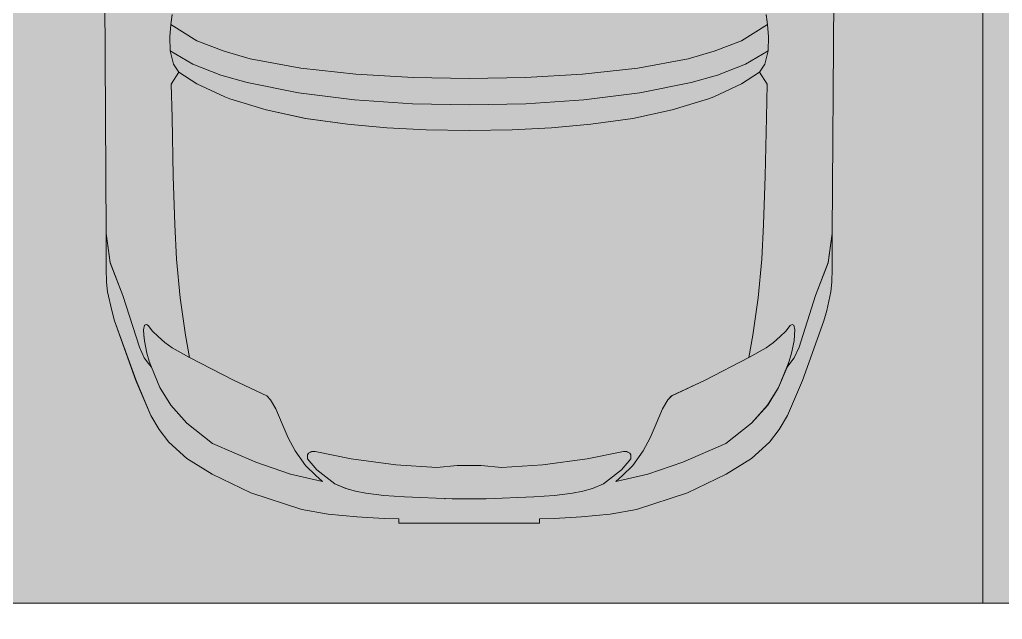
# Model space of a CAD drawing. Header units: millimetres. Extents: x -284281 to 1648660, y -821378 to -151356.
# Drawn here: x 230627 to 233087, y -270728 to -269226 of the extents above; entities that cross this region are included whole.
import ezdxf

# ---------------------------------------------------------------- set-up
doc = ezdxf.new("R2010")
doc.units = ezdxf.units.MM
doc.header["$MEASUREMENT"] = 0
doc.set_wipeout_variables(frame=1)
doc.linetypes.add('Wipeout_Contour', pattern=[1000, 0, -1000])
for name, color, linetype in [('Cars', 7, 'Continuous'), ('Extérieur - Environnement', 7, 'Continuous'), ('Structure - Murs extérieurs', 7, 'Continuous')]:
    doc.layers.add(name, color=color, linetype=linetype)

# ---------------------------------------------------------------- blocks, each defined once
blk = doc.blocks.new('Mur_61_1', base_point=(250537.6, -270787.3))
at = {"color": 254, "linetype": 'Wipeout_Contour', "lineweight": 0, "ltscale": 1436123.093929387}
blk.add_wipeout([(220637.6, -270787.3), (250437.6, -270787.3), (250437.6, -270687.3), (220637.6, -270687.3)], dxfattribs=at).dxf.layer = 'Structure - Murs extérieurs'
at = {"layer": 'Structure - Murs extérieurs', "color": 7, "linetype": 'Continuous', "lineweight": 5, "flags": 128}
blk.add_lwpolyline([(250437.6, -270687.3), (220637.6, -270687.3)], dxfattribs=at)
blk = doc.blocks.new('Car 0025')
at = {"layer": 'Cars', "color": 7, "linetype": 'Continuous', "lineweight": 13}
for p, q in [((-924.7, 1389.7), (-920.5, 734.5)), ((-924.7, 1389.7), (-920.5, 734.5)), ((896.3, 734.5), (900.5, 1389.7)), ((900.5, 1389.7), (896.3, 734.5)), ((-755.5, 1282.4), (-758.8, 1257.5)), ((731.3, 1282.4), (734.6, 1257.5)), ((-758.8, 1257.5), (-760.9, 1227.1)), ((-694, 1217.1), (-758.8, 1257.5)), ((669.8, 1217.1), (734.6, 1257.5)), ((734.6, 1257.5), (736.7, 1227.1)), ((-760.9, 1227.1), (-760.1, 1191.7)), ((-625.2, 1190.8), (-694, 1217.1)), ((601, 1190.8), (669.8, 1217.1)), ((736.7, 1227.1), (735.9, 1191.7)), ((-703.8, 1158.5), (-760.1, 1191.7)), ((-760.1, 1191.7), (-751.8, 1158)), ((-560.1, 1172.1), (-625.2, 1190.8)), ((535.9, 1172.1), (601, 1190.8)), ((679.6, 1158.5), (735.9, 1191.7)), ((735.9, 1191.7), (727.6, 1158)), ((-751.8, 1158), (-751.8, 1158)), ((-738.5, 1138.6), (-751.8, 1158)), ((-633.6, 1130.9), (-703.8, 1158.5)), ((-433.8, 1148.7), (-560.1, 1172.1)), ((409.6, 1148.7), (535.9, 1172.1)), ((609.4, 1130.9), (679.6, 1158.5)), ((714.3, 1138.6), (727.6, 1158)), ((727.6, 1158), (727.6, 1158)), ((-738.5, 1138.6), (-758, 1108.3)), ((-738.5, 1138.6), (-738.5, 1138.6)), ((-738.5, 1138.6), (-693.9, 1108.9)), ((-295.6, 1133.3), (-433.8, 1148.7)), ((-152.7, 1124.9), (-295.6, 1133.3)), ((128.5, 1124.9), (271.4, 1133.3)), ((271.4, 1133.3), (409.6, 1148.7)), ((714.3, 1138.6), (669.7, 1108.9)), ((714.3, 1138.6), (714.3, 1138.6)), ((714.3, 1138.6), (733.8, 1108.3)), ((-758, 1108.3), (-755.8, 1024.9)), ((-693.9, 1108.9), (-624, 1076.3)), ((-567.9, 1112.1), (-633.6, 1130.9)), ((-439.5, 1086.6), (-567.9, 1112.1)), ((-12.1, 1122.4), (-152.7, 1124.9)), ((-12.1, 1122.4), (128.5, 1124.9)), ((415.3, 1086.6), (543.7, 1112.1)), ((543.7, 1112.1), (609.4, 1130.9)), ((669.7, 1108.9), (599.8, 1076.3)), ((733.8, 1108.3), (731.7, 1024.9)), ((-298.8, 1069.2), (-439.5, 1086.6)), ((274.6, 1069.2), (415.3, 1086.6)), ((-624, 1076.3), (-610.9, 1071.4)), ((-610.9, 1071.4), (-520.4, 1043.6)), ((-154, 1059.4), (-298.8, 1069.2)), ((-12.1, 1056.3), (-154, 1059.4)), ((-12.1, 1056.3), (129.8, 1059.4)), ((129.8, 1059.4), (274.6, 1069.2)), ((586.8, 1071.4), (496.2, 1043.6)), ((599.8, 1076.3), (586.8, 1071.4)), ((-520.4, 1043.6), (-421.4, 1022.7)), ((496.2, 1043.6), (397.2, 1022.7)), ((-755.8, 1025), (-753.2, 878.1)), ((-755.8, 1024.9), (-755.8, 1024.9)), ((-421.4, 1022.7), (-316.5, 1007.9)), ((397.2, 1022.7), (292.3, 1007.9)), ((731.7, 1025), (729, 878.1)), ((731.6, 1024.9), (731.6, 1024.9)), ((-316.5, 1007.9), (-218.5, 999.1)), ((-218.5, 999.1), (-119.9, 994.1)), ((-119.9, 994.1), (-12.1, 992.4)), ((95.7, 994.1), (-12.1, 992.4)), ((194.3, 999.1), (95.7, 994.1)), ((292.3, 1007.9), (194.3, 999.1)), ((-753.2, 878.1), (-748.9, 756.7)), ((729, 878.1), (724.7, 756.7)), ((-748.9, 756.7), (-744.4, 670.1)), ((724.7, 756.7), (720.2, 670.1)), ((-920.5, 734.5), (-920.6, 683.7)), ((-920.5, 734.5), (-920.6, 683.7)), ((-920.5, 734.5), (-910.7, 661.1)), ((896.3, 734.5), (886.5, 661.1)), ((896.4, 683.7), (896.3, 734.5)), ((896.3, 734.5), (896.4, 683.7)), ((-920.6, 683.7), (-920.5, 645.6)), ((-920.6, 683.7), (-920.5, 645.6)), ((-744.4, 670.2), (-735.6, 572.8)), ((-735.6, 572.8), (-744.3, 670.1)), ((720.2, 670.2), (711.4, 572.8)), ((711.4, 572.8), (720.1, 670.1)), ((896.3, 645.6), (896.4, 683.7)), ((896.4, 683.7), (896.3, 645.6)), ((-920.5, 645.6), (-920, 612.5)), ((-920.5, 645.6), (-920, 612.5)), ((-910.7, 661.1), (-879.2, 578.8)), ((886.5, 661.1), (855, 578.8)), ((895.8, 612.5), (896.3, 645.6)), ((896.3, 645.6), (895.8, 612.5)), ((-899.6, 632.1), (-899.5, 631.1)), ((875.4, 632.1), (875.3, 631.1)), ((-920, 612.5), (-917.2, 588.4)), ((-920, 612.5), (-917.2, 588.4)), ((893, 588.4), (895.8, 612.5)), ((895.8, 612.5), (893, 588.4)), ((-917.2, 588.4), (-906.8, 541)), ((-906.8, 541), (-917.2, 588.4)), ((-879.2, 578.8), (-837.6, 449.2)), ((-735.6, 572.8), (-722, 479.6)), ((711.4, 572.8), (697.8, 479.6)), ((855, 578.8), (813.4, 449.2)), ((882.6, 541), (893, 588.4)), ((882.6, 541), (893, 588.4)), ((-906.8, 541), (-899.8, 515.5)), ((-899.8, 515.5), (-906.8, 541)), ((875.6, 515.5), (882.6, 541)), ((875.6, 515.5), (882.6, 541)), ((-899.8, 515.5), (-846, 365.6)), ((-846, 365.6), (-899.8, 515.5)), ((-824.6, 504.7), (-827.3, 493)), ((-827.3, 493), (-826, 479.9)), ((-820.1, 506), (-824.6, 504.7)), ((-815.2, 503.8), (-820.1, 506)), ((-804.3, 489.5), (-815.2, 503.8)), ((780.1, 489.5), (791, 503.8)), ((791, 503.8), (795.9, 506)), ((795.9, 506), (800.4, 504.7)), ((800.4, 504.7), (803.1, 493)), ((803.1, 493), (801.8, 479.9)), ((821.8, 365.6), (875.6, 515.5)), ((821.8, 365.6), (875.6, 515.5)), ((-826, 479.9), (-825, 465)), ((-790.7, 476), (-804.3, 489.5)), ((-773.6, 461.2), (-790.7, 476)), ((-722, 479.6), (-711.7, 423.4)), ((697.8, 479.6), (687.5, 423.4)), ((749.4, 461.2), (766.5, 476)), ((766.5, 476), (780.1, 489.5)), ((801.8, 479.9), (800.8, 465)), ((-825.2, 422.9), (-837.6, 449.2)), ((-825, 465), (-819.1, 434.2)), ((-755.7, 447.9), (-773.6, 461.2)), ((-711.7, 423.4), (-755.7, 447.9)), ((687.5, 423.4), (731.5, 447.9)), ((731.5, 447.9), (749.4, 461.2)), ((800.8, 465), (794.9, 434.2)), ((801, 422.9), (813.4, 449.2)), ((-814.8, 408.3), (-825.2, 422.9)), ((-819.1, 434.2), (-812.8, 414.4)), ((-602.3, 367), (-711.7, 423.4)), ((578.1, 367), (687.5, 423.4)), ((794.9, 434.2), (788.6, 414.4)), ((790.6, 408.3), (801, 422.9)), ((-807.5, 399), (-814.8, 408.3)), ((-812.8, 414.4), (-807.5, 399)), ((-786.3, 348.7), (-807.5, 399)), ((762.1, 348.7), (783.3, 399)), ((788.6, 414.4), (783.3, 399)), ((783.3, 399), (790.6, 408.3)), ((-846, 365.6), (-808.7, 278.6)), ((-808.7, 278.6), (-846, 365.6)), ((-759.1, 304.4), (-786.3, 348.7)), ((-518.8, 327.9), (-602.3, 367)), ((494.6, 327.9), (578.1, 367)), ((734.9, 304.4), (762.1, 348.7)), ((784.5, 278.6), (821.8, 365.6)), ((784.5, 278.6), (821.8, 365.6)), ((-509.5, 317.5), (-518.8, 327.9)), ((485.3, 317.5), (494.6, 327.9)), ((-718.8, 259), (-759.1, 304.4)), ((-496.3, 294.8), (-509.5, 317.5)), ((472.1, 294.8), (485.3, 317.5)), ((694.6, 259), (734.9, 304.4)), ((-808.7, 278.6), (-788.2, 243.2)), ((-808.7, 278.6), (-788.2, 243.2)), ((-480.1, 257), (-496.3, 294.8)), ((455.9, 257), (472.1, 294.8)), ((764, 243.2), (784.5, 278.6)), ((784.5, 278.6), (764, 243.2)), ((-654.4, 208.3), (-718.8, 259)), ((-465.1, 222.6), (-480.1, 257)), ((440.9, 222.6), (455.9, 257)), ((630.2, 208.3), (694.6, 259)), ((-788.2, 243.2), (-764, 211.8)), ((-788.2, 243.2), (-764, 211.8)), ((-447.3, 189.6), (-465.1, 222.6)), ((423.1, 189.6), (440.9, 222.6)), ((739.8, 211.8), (764, 243.2)), ((764, 243.2), (739.8, 211.8)), ((-764, 211.8), (-719, 170.5)), ((-764, 211.8), (-719, 170.5)), ((-654.4, 208.3), (-546.4, 161.2)), ((630.2, 208.3), (522.2, 161.2)), ((694.8, 170.5), (739.8, 211.8)), ((739.8, 211.8), (694.8, 170.5)), ((-421.5, 153.3), (-447.3, 189.6)), ((-416.6, 180.1), (-414.1, 184)), ((-416.4, 169.3), (-416.6, 180.1)), ((-414.1, 184), (-406.9, 187.6)), ((-406.9, 187.6), (-398, 187.9)), ((-398, 187.9), (-307.1, 169.4)), ((373.8, 187.9), (282.9, 169.4)), ((382.7, 187.6), (373.8, 187.9)), ((389.9, 184), (382.7, 187.6)), ((392.4, 180.1), (389.9, 184)), ((392.2, 169.3), (392.4, 180.1)), ((397.3, 153.3), (423.1, 189.6)), ((-719, 170.5), (-655.3, 130.9)), ((-719, 170.5), (-655.3, 130.9)), ((-546.4, 161.2), (-459.2, 131.1)), ((-395.7, 128), (-421.5, 153.3)), ((-393.4, 142.5), (-416.4, 169.3)), ((-307.1, 169.4), (-196.1, 155)), ((-196.1, 155), (-92.9, 148.1)), ((-41.8, 152.8), (-92.9, 148.1)), ((-41.8, 152.8), (-11.3, 152.8)), ((17.6, 152.8), (-12.9, 152.8)), ((17.6, 152.8), (68.7, 148.1)), ((171.9, 155), (68.7, 148.1)), ((282.9, 169.4), (171.9, 155)), ((369.2, 142.5), (392.2, 169.3)), ((371.5, 128), (397.3, 153.3)), ((522.2, 161.2), (435, 131.1)), ((631.1, 130.9), (694.8, 170.5)), ((694.8, 170.5), (631.1, 130.9)), ((-655.3, 130.9), (-558.5, 84.1)), ((-655.3, 130.9), (-558.5, 84.1)), ((-378.9, 113.2), (-459.2, 131.1)), ((-378.9, 113.2), (-395.7, 128)), ((-348.6, 107.3), (-393.4, 142.5)), ((324.4, 107.3), (369.2, 142.5)), ((354.7, 113.2), (435, 131.1)), ((354.7, 113.2), (371.5, 128)), ((534.3, 84.1), (631.1, 130.9)), ((631.1, 130.9), (534.3, 84.1)), ((-320.4, 95.1), (-348.6, 107.3)), ((296.3, 95.1), (324.4, 107.3)), ((-558.5, 84.1), (-431, 42.5)), ((-431, 42.5), (-558.5, 84.1)), ((-320.4, 95.1), (-296.9, 89)), ((-296.9, 89), (-270.9, 84)), ((-270.9, 84), (-226, 78.1)), ((-226, 78.1), (-174.1, 74.2)), ((-54.7, 69.2), (-174.1, 74.2)), ((30.5, 69.2), (149.9, 74.2)), ((201.8, 78.1), (149.9, 74.2)), ((246.7, 84), (201.8, 78.1)), ((272.7, 89), (246.7, 84)), ((296.3, 95.1), (272.7, 89)), ((406.8, 42.5), (534.3, 84.1)), ((406.8, 42.5), (534.3, 84.1)), ((-73.2, 69.9), (-72.6, 69.9)), ((-12.1, 69.6), (-54.7, 69.2)), ((-12.1, 69.6), (30.5, 69.2)), ((49, 69.9), (48.4, 69.9)), ((-431, 42.5), (-364.7, 30.9)), ((-364.7, 30.9), (-431, 42.5)), ((-364.7, 30.9), (-293.1, 24.3)), ((-293.1, 24.3), (-364.7, 30.9)), ((268.9, 24.3), (340.5, 30.9)), ((268.9, 24.3), (340.5, 30.9)), ((340.5, 30.9), (406.8, 42.5)), ((340.5, 30.9), (406.8, 42.5)), ((-293.1, 24.3), (-225.1, 20.2)), ((-225.1, 20.2), (-293.1, 24.3)), ((-225.1, 20.2), (-187.9, 19.2)), ((-187.9, 19.2), (-225.1, 20.2)), ((-187.9, 19.2), (-187.9, 8.3)), ((-187.9, 8.3), (-187.9, 19.2)), ((-187.9, 8.3), (163.7, 8.3)), ((-187.9, 8.3), (-12.1, 8.3)), ((163.7, 8.3), (-12.1, 8.3)), ((163.7, 19.2), (200.9, 20.2)), ((163.7, 19.2), (200.9, 20.2)), ((163.7, 8.3), (163.7, 19.2)), ((163.7, 8.3), (163.7, 19.2)), ((200.9, 20.2), (268.9, 24.3)), ((200.9, 20.2), (268.9, 24.3))]:
    blk.add_line(p, q, dxfattribs=at)

msp = doc.modelspace()

# ---------------------------------------------------------------- hatches: boundary and pattern name
at = {"linetype": 'Continuous', "lineweight": 0, "true_color": 0x6f6f6f}
h = msp.add_hatch(color=8, dxfattribs=at)
h.paths.add_polyline_path([(141848.4421, -295062.57111), (269220.82107, -293826.86817), (269220.82107, -270902.73426), (268763.04853, -270902.73426), (254213.59981, -271040.57524), (254213.59981, -163437.63526), (153156.19977, -163437.63526), (153156.19977, -271040.57524), (153182.9625, -271040.57014), (153183.14559, -272000.51417, -0.4094273642), (149183.68145, -275935.04226), (141848.4421, -275935.04226)])
h.paths.add_polyline_path([(158435.58359, -260639.95299), (155145.58359, -260639.95299), (155145.58359, -248364.9528), (155145.58359, -243089.97435), (155145.58359, -242189.97435), (158435.58359, -242189.97435)], flags=0)
h.paths.add_polyline_path([(161503.43335, -171995.57011), (161503.43335, -193810.57122), (161503.43335, -230015.57011), (161503.43335, -260810.57129), (196775.04197, -260810.57129), (196775.04197, -222495.57011), (186955.54197, -222495.57011), (186955.54197, -218295.57011), (196754.55038, -218295.57011), (196754.55038, -208495.57004), (196754.55038, -204495.57011), (193355.54197, -204495.57011), (193355.54197, -195161.53481), (195576.03357, -195161.53481), (195576.03357, -189810.57129), (217850.06795, -189810.57129), (217850.06795, -262266.88531), (245610.04479, -262266.88531), (245610.04479, -253395.57129), (245626.03357, -253395.57129), (246426.03357, -253395.57129), (247826.03357, -253395.57129), (247826.03357, -248005.57129), (247826.03357, -246605.57129), (245626.03357, -246605.57129), (245610.04479, -246605.57129), (245610.04479, -171995.57011), (212806.27958, -171995.57011)], flags=0)
h.paths.add_polyline_path([(162737.04244, -269433.91257, -0.0903186603), (162858.77258, -268727.62319, -0.2014487277), (163912.63869, -267592.73981, -0.1042114453), (164718.00561, -267415.05524), (165317.97869, -267409.37112, -0.1040446075), (166125.35422, -267571.24421, -0.2382554567), (167284.25653, -268953.31764, -0.0551886218), (167336.83602, -269390.33428), (167338.93075, -269611.43843), (167351.04633, -270890.26697), (167092.5827, -271892.76052, -0.2679491924), (165370.08316, -272909.1243), (164770.11009, -272914.80843, -0.1937174639), (163379.25202, -272370.18517, -0.0705687558), (163028.66346, -271931.26196, -0.1316524976), (162751.25276, -270933.84526)], flags=0)
h.paths.add_polyline_path([(175327.75206, -275599.00212, -0.4157910988), (173316.98603, -273599.0311), (173316.98603, -273452.05237), (173330.48786, -267377.82411, -0.3805567013), (175316.98603, -265609.82626), (175394.71409, -265609.82626), (175394.71409, -270609.82626), (190394.71409, -270609.82626), (190394.71409, -265609.82626), (195356.19118, -265609.82626, -0.4142135624), (196856.19118, -267109.82626), (196856.19118, -273660.69924, -0.3455016121), (195137.28541, -275433.43196)], flags=0)
h.paths.add_polyline_path([(205510.09252, -271504.08297, -0.1344739343), (205230.94767, -270484.93746), (205230.94767, -268984.93746, -0.4142135624), (207230.94767, -266984.93746), (207830.94767, -266984.93746, -0.4142135624), (209830.94767, -268984.93746), (209830.94767, -270484.93746, -0.1288203455), (209574.03043, -271465.58136, -0.2709362909), (207830.94767, -272484.93746), (207230.94767, -272484.93746, -0.2649799965)], flags=0)
h.paths.add_polyline_path([(217862.68721, -273329.32486), (217869.94938, -267730.33623, -0.0985615086), (218100.71805, -266943.72092), (218117.68082, -266951.54513, -0.2588490016), (219955.479, -265605.82722), (219953.14148, -265587.29374), (220637.56856, -265587.29374), (220637.56856, -265687.29374), (220637.56856, -270687.29374), (250537.56856, -270687.29374), (250537.56856, -265687.29374), (252208.00356, -265687.29374), (254186.29382, -265687.29374), (254186.29382, -267687.29374), (254186.29382, -271062.25464, 0.001345761), (254186.3228, -271073.02067), (254197.20856, -273095.23292, -0.4142135624), (252208.00356, -275105.96997), (243484.53401, -275105.96997, -0.0051889555), (243431.43827, -275116.10287), (235447.992, -275196.19066), (220071.01237, -275253.23979, -0.3865533313), (217873.0891, -273475.38502, -0.0251892193)], flags=0)

# ---------------------------------------------------------------- linework, layer by layer
at = {"color": 9, "linetype": 'Continuous', "lineweight": 5}
msp.add_lwpolyline([(217873.0891, -273475.38502, 0.3865533313), (220071.01237, -275253.23979), (235447.992, -275196.19066), (243431.43827, -275116.10287, 0.0051889555), (243484.53401, -275105.96997), (252208.00356, -275105.96997, 0.4142135624), (254197.20856, -273095.23292), (254186.3228, -271073.02067, -0.001345761), (254186.29382, -271062.25464), (254186.29382, -267687.29374), (254186.29382, -265687.29374), (252208.00356, -265687.29374), (250537.56856, -265687.29374), (250537.56856, -270687.29374), (220637.56856, -270687.29374), (220637.56856, -265687.29374), (220637.56856, -265587.29374), (219953.14148, -265587.29374), (219955.479, -265605.82722, 0.2588490016), (218117.68082, -266951.54513), (218100.71805, -266943.72092, 0.0985615086), (217869.94938, -267730.33623), (217862.68721, -273329.32486, 0.0251892193)], format="xyb", close=True, dxfattribs=at)
at = {"layer": 'Extérieur - Environnement', "color": 7, "linetype": 'Continuous', "lineweight": 13}
for p, q in [((230839.79262, -269106.12444), (230843.94365, -269761.2809)), ((230839.79262, -269106.12444), (230843.94365, -269761.2809)), ((232660.83428, -269761.2809), (232664.9853, -269106.12444)), ((232664.9853, -269106.12444), (232660.83428, -269761.2809)), ((231009.00238, -269213.35195), (231005.71237, -269238.27627)), ((232495.77554, -269213.35195), (232499.06555, -269238.27627)), ((231005.71237, -269238.27627), (231003.56921, -269268.70409)), ((231070.52568, -269278.71115), (231005.71237, -269238.27627)), ((232434.25224, -269278.71115), (232499.06555, -269238.27627)), ((232499.06555, -269238.27627), (232501.20871, -269268.70409)), ((231003.56921, -269268.70409), (231004.34856, -269304.06619)), ((231139.28148, -269304.96647), (231070.52238, -269278.70989)), ((232365.49645, -269304.96647), (232434.25554, -269278.70989)), ((232501.20871, -269268.70409), (232500.42936, -269304.06619)), ((231060.72695, -269337.28554), (231004.34856, -269304.06619)), ((231004.34856, -269304.06619), (231012.67652, -269337.78359)), ((232444.05097, -269337.28554), (232500.42936, -269304.06619)), ((232500.42936, -269304.06619), (232492.1014, -269337.78359)), ((231204.41747, -269323.67754), (231139.27519, -269304.96466)), ((231330.70959, -269347.10029), (231204.41203, -269323.67653)), ((232174.06833, -269347.10029), (232300.36589, -269323.67653)), ((232300.36046, -269323.67754), (232365.50273, -269304.96466)), ((231012.67652, -269337.78359), (231012.70278, -269337.79852)), ((231025.99246, -269357.14103), (231012.67652, -269337.78359)), ((231130.93028, -269364.90883), (231060.72695, -269337.28554)), ((231468.85327, -269362.46162), (231330.70959, -269347.10029)), ((232035.92465, -269362.46162), (232174.06833, -269347.10029)), ((232373.84764, -269364.90883), (232444.05097, -269337.28554)), ((232478.78546, -269357.14103), (232492.1014, -269337.78359)), ((232492.1014, -269337.78359), (232492.07514, -269337.79852)), ((231025.99246, -269357.14103), (231006.46151, -269387.53016)), ((231025.99826, -269357.18062), (231025.99246, -269357.14103)), ((231025.99826, -269357.18062), (231070.60131, -269386.89845)), ((231196.57699, -269383.67403), (231130.93028, -269364.90883)), ((231611.78321, -269370.86361), (231468.85082, -269362.46135)), ((231752.41805, -269373.42369), (231611.78108, -269370.86348)), ((231752.35987, -269373.42369), (231892.99684, -269370.86348)), ((231892.99471, -269370.86361), (232035.9271, -269362.46135)), ((232308.20093, -269383.67403), (232373.84764, -269364.90883)), ((232478.77966, -269357.18062), (232434.17661, -269386.89845)), ((232478.77966, -269357.18062), (232478.78546, -269357.14103)), ((232478.78546, -269357.14103), (232498.31641, -269387.53016)), ((231006.46151, -269387.53016), (231008.64052, -269470.88184)), ((231070.60131, -269386.89845), (231140.48014, -269419.47351)), ((231325.01931, -269409.2231), (231196.57699, -269383.67403)), ((232179.75861, -269409.2231), (232308.20093, -269383.67403)), ((232434.17661, -269386.89845), (232364.29778, -269419.47351)), ((232498.31641, -269387.53016), (232496.1374, -269470.88184)), ((231140.48014, -269419.47351), (231153.54053, -269424.33559)), ((231153.54053, -269424.33624), (231244.08144, -269452.15012)), ((231465.70071, -269426.56247), (231325.01931, -269409.2231)), ((231610.48515, -269436.38019), (231465.70071, -269426.56247)), ((231894.29277, -269436.38019), (232039.07721, -269426.56247)), ((232039.07721, -269426.56247), (232179.75861, -269409.2231)), ((232351.23739, -269424.33624), (232260.69648, -269452.15012)), ((232364.29778, -269419.47351), (232351.23739, -269424.33559)), ((231752.38896, -269439.48807), (231610.48515, -269436.38019)), ((231752.38896, -269439.48807), (231894.29277, -269436.38019)), ((231008.63938, -269470.81865), (231011.2848, -269617.64414)), ((231008.64177, -269470.86474), (231008.64224, -269470.88184)), ((231244.08144, -269452.15012), (231343.1289, -269473.07881)), ((231343.1289, -269473.07881), (231448.03596, -269487.90326)), ((232161.64902, -269473.07881), (232056.74196, -269487.90326)), ((232260.69648, -269452.15012), (232161.64902, -269473.07881)), ((232496.13854, -269470.81865), (232493.49312, -269617.64414)), ((232496.13615, -269470.86474), (232496.13568, -269470.88184)), ((231448.03596, -269487.90326), (231545.99751, -269496.69868)), ((231545.99751, -269496.69868), (231644.56994, -269501.67525)), ((231958.78041, -269496.69868), (231860.20798, -269501.67525)), ((232056.74196, -269487.90326), (231958.78041, -269496.69868)), ((231644.56994, -269501.67525), (231752.39546, -269503.41935)), ((231860.20798, -269501.67525), (231752.38246, -269503.41935)), ((231011.2848, -269617.64414), (231015.57686, -269739.10257)), ((232493.49312, -269617.64414), (232489.20106, -269739.10257)), ((231015.57686, -269739.10257), (231020.1139, -269825.64174)), ((232489.20106, -269739.10257), (232484.66402, -269825.64174)), ((230843.94365, -269761.2809), (230843.86053, -269812.10443)), ((230843.94365, -269761.2809), (230843.86053, -269812.10443)), ((230843.94365, -269761.2809), (230853.78672, -269834.64628)), ((232660.83428, -269761.2809), (232650.9912, -269834.64628)), ((232660.91739, -269812.10443), (232660.83428, -269761.2809)), ((232660.83428, -269761.2809), (232660.91739, -269812.10443)), ((230843.86053, -269812.10443), (230843.97135, -269850.17549)), ((230843.86053, -269812.10443), (230843.97135, -269850.17549)), ((232660.80657, -269850.17549), (232660.91739, -269812.10443)), ((232660.91739, -269812.10443), (232660.80657, -269850.17549)), ((230853.78672, -269834.64628), (230885.31238, -269917.01103)), ((231020.11198, -269825.6205), (231028.8927, -269922.93505)), ((231028.8927, -269922.93505), (231020.14171, -269825.64174)), ((232484.66594, -269825.6205), (232475.88522, -269922.93505)), ((232475.88522, -269922.93505), (232484.63621, -269825.64174)), ((232650.9912, -269834.64628), (232619.46554, -269917.01103)), ((230843.97135, -269850.17549), (230844.49816, -269883.28596)), ((230843.97135, -269850.17549), (230844.49816, -269883.28596)), ((230864.90148, -269863.68497), (230864.95298, -269864.69694)), ((232639.87645, -269863.68497), (232639.82494, -269864.69694)), ((232660.27976, -269883.28596), (232660.80657, -269850.17549)), ((232660.80657, -269850.17549), (232660.27976, -269883.28596)), ((230844.49816, -269883.28596), (230847.29866, -269907.43008)), ((230844.49816, -269883.28596), (230847.29866, -269907.43008)), ((232657.47926, -269907.43008), (232660.27976, -269883.28596)), ((232660.27976, -269883.28596), (232657.47926, -269907.43008)), ((230847.29866, -269907.43008), (230857.69625, -269954.78576)), ((230857.69625, -269954.78576), (230847.29866, -269907.43008)), ((230885.31238, -269917.01103), (230926.9133, -270046.60936)), ((232619.46554, -269917.01103), (232577.86462, -270046.60936)), ((232647.08167, -269954.78576), (232657.47926, -269907.43008)), ((232647.08167, -269954.78576), (232657.47926, -269907.43008)), ((231028.8927, -269922.93505), (231042.51488, -270016.17977)), ((232475.88522, -269922.93505), (232462.26304, -270016.17977)), ((230857.69625, -269954.78576), (230864.71123, -269980.29071)), ((230864.71123, -269980.29071), (230857.69625, -269954.78576)), ((232640.06669, -269980.29071), (232647.08167, -269954.78576)), ((232640.06669, -269980.29071), (232647.08167, -269954.78576)), ((230864.71123, -269980.29071), (230918.5294, -270130.22636)), ((230918.5294, -270130.22636), (230864.71123, -269980.29071)), ((230939.91787, -269991.06556), (230937.18451, -270002.76857)), ((230944.37137, -269989.80043), (230939.91787, -269991.06556)), ((230949.2591, -269991.95746), (230944.37137, -269989.80043)), ((230960.19787, -270006.24783), (230949.2591, -269991.95746)), ((232544.58006, -270006.24783), (232555.51882, -269991.95746)), ((232555.51882, -269991.95746), (232560.40655, -269989.80043)), ((232560.40655, -269989.80043), (232564.86005, -269991.06556)), ((232564.86005, -269991.06556), (232567.59341, -270002.76857)), ((232586.24852, -270130.22636), (232640.06669, -269980.29071)), ((232586.24852, -270130.22636), (232640.06669, -269980.29071)), ((230937.18451, -270002.76857), (230938.49834, -270015.8633)), ((230938.49834, -270015.8633), (230939.44466, -270030.7926)), ((230973.81994, -270019.78551), (230960.19787, -270006.24783)), ((231042.51071, -270016.15698), (231052.79121, -270072.41751)), ((232462.26721, -270016.15698), (232451.98671, -270072.41751)), ((232530.95798, -270019.78551), (232544.58006, -270006.24783)), ((232566.27958, -270015.8633), (232565.33326, -270030.7926)), ((232567.59341, -270002.76857), (232566.27958, -270015.8633)), ((230939.44466, -270030.7926), (230945.35115, -270061.59997)), ((230990.89346, -270034.58812), (230973.81994, -270019.78551)), ((231008.83541, -270047.87284), (230990.89346, -270034.58812)), ((232495.94251, -270047.87284), (232513.88446, -270034.58812)), ((232513.88446, -270034.58812), (232530.95798, -270019.78551)), ((232565.33326, -270030.7926), (232559.42677, -270061.59997)), ((230939.24988, -270072.92354), (230926.9133, -270046.60936)), ((230945.35115, -270061.59997), (230951.69728, -270081.40036)), ((231052.79121, -270072.41751), (231008.83541, -270047.87284)), ((232451.98671, -270072.41751), (232495.94251, -270047.87284)), ((232559.42677, -270061.59997), (232553.08064, -270081.40036)), ((232565.52804, -270072.92354), (232577.86462, -270046.60936)), ((230949.69329, -270087.47329), (230939.24988, -270072.92354)), ((230957.0192, -270096.7724), (230949.69329, -270087.47329)), ((230951.69728, -270081.40036), (230957.0192, -270096.7724)), ((231162.20554, -270128.79784), (231052.79121, -270072.41751)), ((232342.57238, -270128.79784), (232451.98671, -270072.41751)), ((232553.08064, -270081.40036), (232547.75872, -270096.7724)), ((232547.75872, -270096.7724), (232555.08463, -270087.47329)), ((232555.08463, -270087.47329), (232565.52804, -270072.92354)), ((230978.203, -270147.07207), (230957.0192, -270096.7724)), ((232526.57492, -270147.07207), (232547.75872, -270096.7724)), ((230918.5294, -270130.22636), (230955.76806, -270217.19968)), ((230955.76806, -270217.19968), (230918.5294, -270130.22636)), ((231245.64248, -270167.90375), (231162.20554, -270128.79784)), ((232259.13544, -270167.90375), (232342.57238, -270128.79784)), ((232549.00986, -270217.19968), (232586.24852, -270130.22636)), ((232549.00986, -270217.19968), (232586.24852, -270130.22636)), ((231005.41771, -270191.42198), (230978.203, -270147.07207)), ((232499.36021, -270191.42198), (232526.57492, -270147.07207)), ((231255.03142, -270178.32286), (231245.64248, -270167.90375)), ((231268.21227, -270201.01926), (231255.03142, -270178.32286)), ((232236.56565, -270201.01926), (232249.7465, -270178.32286)), ((232249.7465, -270178.32286), (232259.13544, -270167.90375)), ((231045.73581, -270236.77984), (231005.41771, -270191.42198)), ((231284.35203, -270238.74842), (231268.19851, -270200.99555)), ((232220.42589, -270238.74842), (232236.57941, -270200.99555)), ((232459.04211, -270236.77984), (232499.36021, -270191.42198)), ((230955.76806, -270217.19968), (230976.31272, -270252.57154)), ((230955.76806, -270217.19968), (230976.31272, -270252.57154)), ((231110.06187, -270287.50877), (231045.73581, -270236.77984)), ((231299.41954, -270273.14819), (231284.35203, -270238.74842)), ((232205.35838, -270273.14819), (232220.42589, -270238.74842)), ((232394.71605, -270287.50877), (232459.04211, -270236.77984)), ((232528.4652, -270252.57154), (232549.00986, -270217.19968)), ((232549.00986, -270217.19968), (232528.4652, -270252.57154)), ((230976.31272, -270252.57154), (231000.49063, -270283.99193)), ((230976.31272, -270252.57154), (231000.49063, -270283.99193)), ((232504.2873, -270283.99193), (232528.4652, -270252.57154)), ((232528.4652, -270252.57154), (232504.2873, -270283.99193)), ((231000.49063, -270283.99193), (231045.51934, -270325.30047)), ((231000.49063, -270283.99193), (231045.51934, -270325.30047)), ((231110.06187, -270287.50877), (231218.09568, -270334.55123)), ((231317.20198, -270306.14996), (231299.41954, -270273.14819)), ((232187.57594, -270306.14996), (232205.35838, -270273.14819)), ((232394.71605, -270287.50877), (232286.68224, -270334.55123)), ((232459.25858, -270325.30047), (232504.2873, -270283.99193)), ((232504.2873, -270283.99193), (232459.25858, -270325.30047)), ((231342.94749, -270342.48662), (231317.20198, -270306.14996)), ((231347.91293, -270315.68285), (231350.3571, -270311.78962)), ((231350.3571, -270311.78962), (231357.60321, -270308.14468)), ((231357.60321, -270308.14468), (231366.51585, -270307.89289)), ((231366.51585, -270307.89289), (231457.38271, -270326.34619)), ((232138.26207, -270307.89289), (232047.39521, -270326.34619)), ((232147.17471, -270308.14468), (232138.26207, -270307.89289)), ((232154.42082, -270311.78962), (232147.17471, -270308.14468)), ((232156.86499, -270315.68285), (232154.42082, -270311.78962)), ((232161.83043, -270342.48662), (232187.57594, -270306.14996)), ((231045.51934, -270325.30047), (231109.2361, -270364.89687)), ((231045.51934, -270325.30047), (231109.2361, -270364.89687)), ((231218.09568, -270334.55123), (231305.32675, -270364.68725)), ((231348.06104, -270326.50932), (231347.91293, -270315.68285)), ((231371.12033, -270353.33193), (231348.06104, -270326.50932)), ((231457.38271, -270326.34619), (231568.40788, -270340.80333)), ((232047.39521, -270326.34619), (231936.37004, -270340.80333)), ((232133.65759, -270353.33193), (232156.71688, -270326.50932)), ((232156.71688, -270326.50932), (232156.86499, -270315.68285)), ((232286.68224, -270334.55123), (232199.45117, -270364.68725)), ((232395.54182, -270364.89687), (232459.25858, -270325.30047)), ((232459.25858, -270325.30047), (232395.54182, -270364.89687)), ((231368.81685, -270367.7613), (231342.94749, -270342.48662)), ((231415.88097, -270388.52135), (231371.12033, -270353.33193)), ((231568.40788, -270340.80333), (231671.54505, -270347.68768)), ((231722.66712, -270343.01425), (231671.54505, -270347.68768)), ((231722.66712, -270343.01425), (231753.204, -270343.01425)), ((231782.1108, -270343.01425), (231751.57392, -270343.01425)), ((231782.1108, -270343.01425), (231833.23287, -270347.68768)), ((231936.37004, -270340.80333), (231833.23287, -270347.68768)), ((232088.89695, -270388.52135), (232133.65759, -270353.33193)), ((232135.96107, -270367.7613), (232161.83043, -270342.48662)), ((231109.2361, -270364.89687), (231206.03125, -270411.68184)), ((231109.2361, -270364.89687), (231206.03125, -270411.68184)), ((231385.57362, -270382.58106), (231305.32675, -270364.68725)), ((231385.57362, -270382.58106), (231368.81685, -270367.7613)), ((232119.2043, -270382.58106), (232199.45117, -270364.68725)), ((232119.2043, -270382.58106), (232135.96107, -270367.7613)), ((232298.74667, -270411.68184), (232395.54182, -270364.89687)), ((232395.54182, -270364.89687), (232298.74667, -270411.68184)), ((231444.04035, -270400.67421), (231415.88097, -270388.52135)), ((231444.04035, -270400.67421), (231467.60833, -270406.75417)), ((231467.60385, -270406.75331), (231493.60109, -270411.73902)), ((232037.17407, -270406.75331), (232011.17683, -270411.73902)), ((232060.73757, -270400.67421), (232037.16959, -270406.75417)), ((232060.73757, -270400.67421), (232088.89695, -270388.52135)), ((231206.03125, -270411.68184), (231333.5203, -270453.31964)), ((231333.5203, -270453.31964), (231206.03125, -270411.68184)), ((231493.58851, -270411.73661), (231538.50641, -270417.69595)), ((231538.50641, -270417.69595), (231590.39909, -270421.62102)), ((231709.78789, -270426.56024), (231590.39909, -270421.62102)), ((231691.25479, -270425.92695), (231691.89616, -270425.92695)), ((231752.40057, -270426.22001), (231709.78789, -270426.56024)), ((231752.37735, -270426.22001), (231794.99003, -270426.56024)), ((231794.99003, -270426.56024), (231914.37883, -270421.62102)), ((231813.52313, -270425.92695), (231812.88176, -270425.92695)), ((231966.27151, -270417.69595), (231914.37883, -270421.62102)), ((232011.18941, -270411.73661), (231966.27151, -270417.69595)), ((232171.25763, -270453.31964), (232298.74667, -270411.68184)), ((232171.25763, -270453.31964), (232298.74667, -270411.68184)), ((231333.5203, -270453.31964), (231399.76019, -270464.89787)), ((231399.76019, -270464.89787), (231333.5203, -270453.31964)), ((232105.01773, -270464.89787), (232171.25763, -270453.31964)), ((232105.01773, -270464.89787), (232171.25763, -270453.31964)), ((231399.76019, -270464.89787), (231471.37923, -270471.44966)), ((231471.37923, -270471.44966), (231399.76019, -270464.89787)), ((231471.37923, -270471.44966), (231539.36589, -270475.5432)), ((231539.36589, -270475.5432), (231471.37923, -270471.44966)), ((231539.36589, -270475.5432), (231576.62733, -270476.6336)), ((231576.62733, -270476.6336), (231539.36589, -270475.5432)), ((231576.62733, -270476.6336), (231576.62733, -270487.46295)), ((231576.62733, -270487.46295), (231576.62733, -270476.6336)), ((231928.15059, -270476.6336), (231965.41203, -270475.5432)), ((231928.15059, -270476.6336), (231965.41203, -270475.5432)), ((231928.15059, -270487.46295), (231928.15059, -270476.6336)), ((231928.15059, -270487.46295), (231928.15059, -270476.6336)), ((231965.41203, -270475.5432), (232033.39869, -270471.44966)), ((231965.41203, -270475.5432), (232033.39869, -270471.44966)), ((232033.39869, -270471.44966), (232105.01773, -270464.89787)), ((232033.39869, -270471.44966), (232105.01773, -270464.89787)), ((231576.62733, -270487.46295), (231928.15059, -270487.46295)), ((231576.62733, -270487.46295), (231752.38896, -270487.46295)), ((231928.15059, -270487.46295), (231752.38896, -270487.46295))]:
    msp.add_line(p, q, dxfattribs=at)

# ---------------------------------------------------------------- block references
at = {"layer": 'Cars', "color": 7, "linetype": 'Continuous', "lineweight": 5, "zscale": 1000}
msp.add_blockref('Car 0025', (231764.4873, -270495.78396), dxfattribs=at)

# ---------------------------------------------------------------- next in the draw order: block references
at = {"layer": 'Structure - Murs extérieurs', "color": 211, "lineweight": 5, "true_color": 0xfe55ff}
msp.add_blockref('Mur_61_1', (250537.56856, -270787.29219), dxfattribs=at)

# ---------------------------------------------------------------- next in the draw order: linework, layer by layer
at = {"color": 255, "linetype": 'Continuous', "lineweight": 5, "flags": 128}
for points in [[(230537.56856, -265687.29374), (230537.56856, -270687.29374), (233037.56856, -270687.29374), (233037.56856, -265687.29374)], [(233037.56856, -265687.29374), (233037.56856, -270687.29374), (235537.56856, -270687.29374), (235537.56856, -265687.29374)]]:
    msp.add_lwpolyline(points, close=True, dxfattribs=at)
for points in [[(233037.56856, -265687.29374), (233037.56856, -270687.29374)], [(233037.56856, -270687.29374), (233037.56856, -265687.29374)], [(230537.56856, -270687.29374), (233037.56856, -270687.29374)], [(233037.56856, -270687.29374), (235537.56856, -270687.29374)]]:
    msp.add_lwpolyline(points, dxfattribs=at)
at = {"layer": 'Structure - Murs extérieurs', "color": 7, "linetype": 'Continuous', "lineweight": 5, "flags": 128}
msp.add_lwpolyline([(250437.56856, -270687.29219), (220637.56856, -270687.2922), (220637.56858, -265687.29372), (220637.56858, -265587.29373), (220537.56859, -265587.29373), (219953.14148, -265587.29374, 0.2597271562), (218021.38666, -267116.45694, 0.0985618016), (217861.30948, -267920.63319), (217861.30948, -273253.26877, 0.4157854419), (219972.5733, -275353.23856), (252109.56449, -275205.96874, 0.4142192129)], format="xyb", dxfattribs=at)
at = {"layer": 'Structure - Murs extérieurs', "color": 7, "linetype": 'Continuous', "lineweight": 5}
msp.add_lwpolyline([(250437.56856, -270687.29219), (220637.56856, -270687.2922)], dxfattribs=at)

doc.saveas('drawing.dxf')
